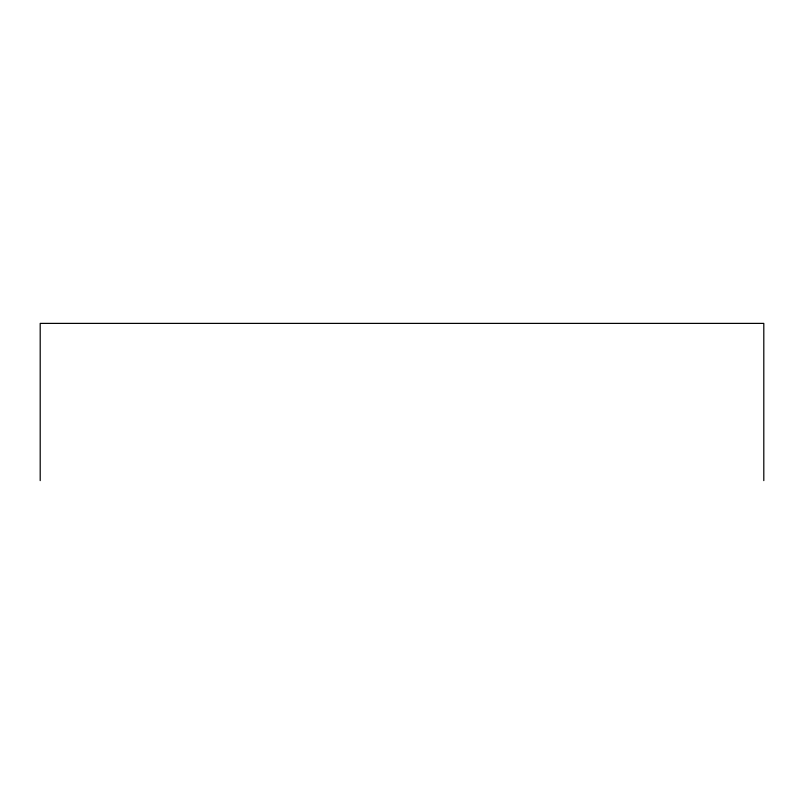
<?xml version="1.0" encoding="UTF-8"?>
<svg xmlns="http://www.w3.org/2000/svg" width="804" height="804" viewBox="0 0 804 804"><rect width="100%" height="100%" fill="white"/><g stroke="black" fill="none" stroke-linecap="round" stroke-linejoin="round"><path stroke-width="1.21" d="M763.8 480.611L763.8 323.389L40.2 323.389L40.2 480.611"/></g></svg>
